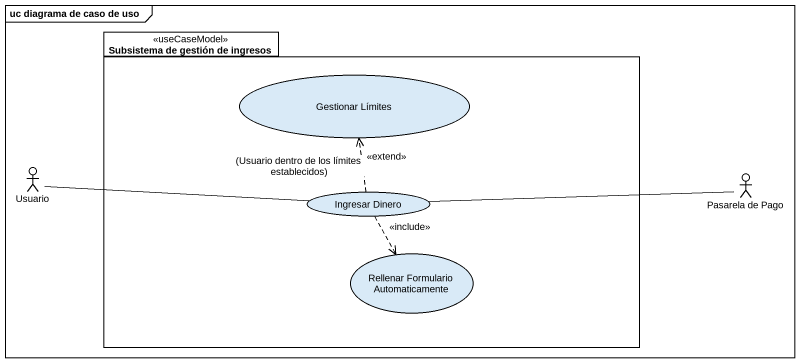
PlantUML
@startuml
mainframe uc diagrama de caso de uso
package "Subsistema de gestión de ingresos" as Subsistema_de_gestión_de <<useCaseModel>> {
  usecase "Gestionar Límites" as Gestionar_Límites
  usecase "Ingresar Dinero" as Ingresar_Dinero
  usecase "Rellenar Formulario Automaticamente" as Rellenar_Formulario
}
actor Usuario
actor "Pasarela de Pago" as Pasarela_de_Pago
Usuario -right- Ingresar_Dinero
Pasarela_de_Pago -left- Ingresar_Dinero
Ingresar_Dinero .up.> Gestionar_Límites : (Usuario dentro de los límites establecidos)\n<<extend>>
Ingresar_Dinero ..> Rellenar_Formulario : <<include>>
@enduml
